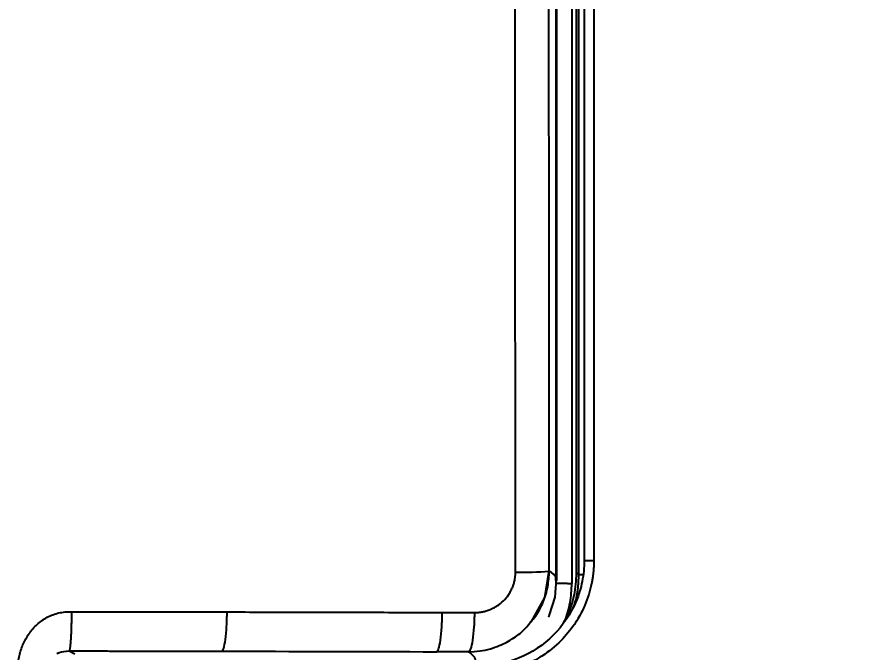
# Model space of a CAD drawing. Header units: millimetres. Extents: x 1416 to 7337, y -4252 to -1725.
# Drawn here: x 4912.9 to 5016.6, y -2652.9 to -2574.2 of the extents above; entities that cross this region are included whole.
import ezdxf

# ---------------------------------------------------------------- set-up
doc = ezdxf.new("R2010")
doc.units = ezdxf.units.MM
doc.header["$MEASUREMENT"] = 0
doc.styles.get("Standard").update_dxf_attribs({"font": 'NanumGothic.ttf'})
doc.dimstyles.get("Standard").update_dxf_attribs({"dimtxt": 0.18, "dimasz": 0.18, "dimexe": 0.18, "dimexo": 0.0625, "dimgap": 0.09, "dimtad": 0, "dimtih": 1, "dimtoh": 1, "dimdec": 4, "dimzin": 0, "dimdsep": 46, "dimtxsty": 'Standard', "dimcen": 0.09, "dimadec": 0, "dimazin": 0, "dimtfac": 1, "dimtdec": 4, "dimtofl": 0, "dimtmove": 0, "dimatfit": 3, "dimfxl": 0, "dimtolj": 1, "dimtzin": 0, "dimarcsym": 0})

# ---------------------------------------------------------------- blocks, each defined once
blk = doc.blocks.new('*D18')
at = {"color": 0, "lineweight": -2}
for p, q in [((4985.1, -2304.46), (5534.89, -2304.46)), ((5534.71, -2324.46), (5534.71, -2685)), ((4972.57, -2705), (5534.89, -2705))]:
    blk.add_line(p, q, dxfattribs=at)
at = {"color": 0}
for points in [[(5531.38, -2324.46), (5538.04, -2324.46), (5534.71, -2304.46)], [(5531.38, -2685), (5538.04, -2685), (5534.71, -2705)]]:
    blk.add_solid(points, dxfattribs=at)
at = {"layer": 'Defpoints', "color": 0}
for p in [(4985.04, -2304.46), (4972.51, -2705), (5534.71, -2705)]:
    blk.add_point(p, dxfattribs=at)
at = {"color": 2, "insert": (5511.19, -2504.73), "char_height": 25, "attachment_point": 5, "rotation": 90}
blk.add_mtext('\\A1;400', dxfattribs=at)

msp = doc.modelspace()

# ---------------------------------------------------------------- linework, layer by layer
for p, q in [((4979.67539, -2644.00099), (4979.67539, -2366.08502)), ((4982.14076, -2643.05358), (4982.14076, -2367.03274)), ((4978.72766, -2642.83209), (4978.75359, -2642.8211)), ((4982.14076, -2643.05358), (4982.3797, -2643.24473)), ((4919.37668, -2652.70209), (4920.09345, -2653.06037))]:
    msp.add_line(p, q)
for points in [[(4976.40686, -2649.19782), (4976.57599, -2649.04763), (4978.20771, -2646.06848), (4978.72671, -2642.73855)], [(4978.78782, -2648.23607), (4979.47714, -2646.03527), (4979.63661, -2643.80391)]]:
    msp.add_lwpolyline(points)
msp.add_arc((4975.34398, -2600.09557), 42.87026, 268.9784142, 274.5269639)
for points, degree in [([(4979.59793, -2644.34301), (4979.59793, -2551.47632), (4979.59793, -2458.60962), (4979.59793, -2365.74292)], 3), ([(4978.75359, -2642.8211), (4978.68333, -2550.99359), (4978.68333, -2459.09272), (4978.75359, -2367.26521)], 3), ([(4983.07731, -2368.54316), (4983.07731, -2459.51874), (4983.07731, -2550.56761), (4983.07731, -2641.54316)], 3), ([(4979.58051, -2644.00099), (4979.57534, -2643.89952), (4979.57017, -2643.79804)], 2), ([(4965.52119, -2647.9406), (4966.84794, -2647.944), (4968.17373, -2647.94741), (4969.49849, -2647.95081)], 3), ([(4978.70078, -2648.48353), (4978.7422, -2648.3591), (4978.78362, -2648.23467)], 2), ([(4938.27316, -2652.73353), (4947.12712, -2652.75363), (4955.97334, -2652.77476), (4964.81102, -2652.79694)], 3)]:
    msp.add_open_spline(points, degree=degree)
for points, knots in [([(4981.53998, -2365.74292), (4981.54278, -2366.14014), (4981.54883, -2367.00007), (4981.55208, -2368.38827), (4981.55127, -2369.97297), (4981.54643, -2371.86964), (4981.53659, -2374.57776), (4981.53287, -2379.02658), (4981.54283, -2385.03528), (4981.53921, -2398.19855), (4981.54038, -2412.05701), (4981.5395, -2439.52981), (4981.54024, -2474.45727), (4981.53999, -2518.57094), (4981.53977, -2558.95154), (4981.54041, -2587.90129), (4981.53954, -2609.15327), (4981.54094, -2620.10385), (4981.53853, -2628.45055), (4981.53811, -2633.08254), (4981.54264, -2636.74306), (4981.5487, -2639.45321), (4981.55212, -2642.03323), (4981.54369, -2643.67023), (4981.54023, -2644.34341)], [0, 0, 0, 0, 0.004277449, 0.009260119, 0.014948265, 0.021341705, 0.02968377, 0.044109832, 0.069246999, 0.094386169, 0.185853143, 0.21847644, 0.390216037, 0.56195565, 0.693497043, 0.825038429, 0.873689555, 0.92234061, 0.94295534, 0.963567692, 0.972218335, 0.982372244, 0.992751038, 1, 1, 1, 1]), ([(4974.57965, -2642.95902), (4974.57768, -2640.54636), (4974.57376, -2635.72034), (4974.56824, -2628.4799), (4974.563, -2621.23712), (4974.55806, -2613.99197), (4974.55344, -2606.74448), (4974.54912, -2599.49467), (4974.54511, -2592.24255), (4974.54141, -2584.98813), (4974.53804, -2577.73144), (4974.53498, -2570.47248), (4974.53224, -2563.21127), (4974.52982, -2555.94783), (4974.52773, -2548.68216), (4974.52595, -2541.4143), (4974.52451, -2534.14425), (4974.52338, -2526.87202), (4974.52258, -2519.59764), (4974.52209, -2512.32111), (4974.52188, -2502.86033), (4974.52237, -2491.2185), (4974.52411, -2477.39896), (4974.52702, -2463.58715), (4974.53109, -2449.78316), (4974.53632, -2435.98712), (4974.54271, -2422.19912), (4974.55024, -2408.41927), (4974.5589, -2394.64768), (4974.5686, -2380.88437), (4974.57596, -2371.71217), (4974.57965, -2367.12731)], [0, 0, 0, 0, 0.026247151, 0.052501917, 0.0787643, 0.105034302, 0.131311925, 0.157597171, 0.183890042, 0.210190541, 0.23649867, 0.26281443, 0.289137824, 0.315468855, 0.341807523, 0.368153832, 0.394507784, 0.42086938, 0.447238623, 0.473615516, 0.500000059, 0.550122439, 0.600217583, 0.650285505, 0.700326221, 0.750339744, 0.800326091, 0.850285275, 0.900217312, 0.950122215, 1, 1, 1, 1]), ([(4984.26646, -2368.51586), (4984.26643, -2370.89992), (4984.26637, -2375.66922), (4984.26628, -2382.82528), (4984.26619, -2389.9851), (4984.26611, -2397.14869), (4984.26603, -2404.31602), (4984.26595, -2411.48708), (4984.26588, -2418.66187), (4984.26582, -2425.84036), (4984.26577, -2433.02255), (4984.26573, -2440.2084), (4984.26569, -2447.39792), (4984.26566, -2454.59109), (4984.26565, -2461.78789), (4984.26564, -2468.9883), (4984.26563, -2476.19232), (4984.26563, -2483.39993), (4984.26563, -2490.6111), (4984.26564, -2497.82584), (4984.26564, -2507.20728), (4984.26563, -2518.75003), (4984.26563, -2532.44859), (4984.26564, -2546.13431), (4984.26567, -2559.80709), (4984.26574, -2573.46684), (4984.26584, -2587.11344), (4984.26597, -2600.7468), (4984.26612, -2614.36681), (4984.26629, -2627.97345), (4984.2664, -2637.03953), (4984.26646, -2641.57047)], [0, 0, 0, 0, 0.026199716, 0.052412313, 0.078637793, 0.104876159, 0.131127412, 0.157391555, 0.183668588, 0.209958516, 0.236261338, 0.262577058, 0.288905677, 0.315247197, 0.341601621, 0.36796895, 0.394349187, 0.420742333, 0.447148391, 0.473567363, 0.499999249, 0.550207243, 0.600368995, 0.65048452, 0.700553832, 0.750576944, 0.800553871, 0.850484627, 0.900369224, 0.950207677, 1, 1, 1, 1]), ([(4982.35891, -2567.22199), (4982.35951, -2568.76351), (4982.36079, -2572.04178), (4982.36321, -2578.56667), (4982.36714, -2589.94812), (4982.37156, -2603.31609), (4982.37518, -2615.9863), (4982.37747, -2625.33107), (4982.37931, -2634.0256), (4982.3803, -2640.17164), (4982.38079, -2643.24473)], [0, 0, 0, 0, 0.060836631, 0.12937762, 0.257503017, 0.509995173, 0.656920652, 0.757489071, 0.878741963, 1, 1, 1, 1]), ([(4983.07689, -2641.54316), (4983.07674, -2642.39947), (4982.9923, -2643.25732), (4982.6556, -2644.93735), (4982.40403, -2645.75997), (4981.41627, -2648.12769), (4980.44365, -2649.57009), (4978.0293, -2651.96697), (4976.5886, -2652.92143), (4973.45838, -2654.20947), (4971.76847, -2654.54287), (4970.07731, -2654.54274)], [0, 0, 0, 0, 0.125, 0.125, 0.25, 0.25, 0.5, 0.5, 0.75, 0.75, 1, 1, 1, 1]), ([(4984.26646, -2641.57047), (4984.26551, -2641.69271), (4984.26363, -2641.93685), (4984.2489, -2642.30242), (4984.22544, -2642.66675), (4984.19242, -2643.02982), (4984.14454, -2643.4382), (4984.07808, -2643.88669), (4983.93001, -2644.67172), (4983.65219, -2645.73588), (4983.14183, -2647.12705), (4982.53433, -2648.35785), (4981.59363, -2649.86714), (4980.15964, -2651.59797), (4978.37988, -2653.04247), (4976.8218, -2653.95435), (4975.87841, -2654.40009), (4975.05735, -2654.72323), (4974.31729, -2654.97288), (4973.50552, -2655.1972), (4972.72028, -2655.35982), (4972.03035, -2655.46362), (4971.43504, -2655.52666), (4970.83484, -2655.56605), (4970.43295, -2655.57086), (4970.23136, -2655.57327)], [0, 0, 0, 0, 0.016571694, 0.033096171, 0.049584809, 0.066049063, 0.082500435, 0.10530292, 0.127476257, 0.190747775, 0.254100863, 0.328157882, 0.376571709, 0.495590416, 0.632275491, 0.686846623, 0.74224807, 0.77490477, 0.807663162, 0.849224649, 0.890266051, 0.917534267, 0.944879752, 0.972352044, 1, 1, 1, 1]), ([(4984.26645, -2641.57047), (4984.10832, -2641.57132), (4983.94572, -2641.57104), (4983.65996, -2641.56878), (4983.53718, -2641.56683), (4983.3437, -2641.5624), (4983.25169, -2641.55941), (4983.11748, -2641.55203), (4983.07688, -2641.54764), (4983.07689, -2641.54317)], [0, 0, 0, 0, 0.25, 0.25, 0.5, 0.5, 0.75, 0.75, 1, 1, 1, 1]), ([(4969.49849, -2647.95081), (4969.56479, -2647.95025), (4969.69722, -2647.94914), (4969.89546, -2647.93782), (4970.09292, -2647.91943), (4970.28961, -2647.89328), (4970.5829, -2647.8428), (4970.96905, -2647.74932), (4971.43791, -2647.58622), (4971.88873, -2647.37885), (4972.4587, -2647.04573), (4973.10585, -2646.52797), (4973.63916, -2645.89251), (4973.98365, -2645.32997), (4974.19846, -2644.88454), (4974.36796, -2644.42012), (4974.47644, -2643.99464), (4974.5396, -2643.61639), (4974.57339, -2643.28884), (4974.57755, -2643.0692), (4974.57965, -2642.95902)], [0, 0, 0, 0, 0.025305053, 0.050542832, 0.075749896, 0.100962936, 0.126218621, 0.189242366, 0.25217414, 0.315043132, 0.377781308, 0.502813199, 0.627407923, 0.689630491, 0.751785822, 0.813834251, 0.875916875, 0.91713089, 0.958429019, 1, 1, 1, 1]), ([(4976.3978, -2649.1838), (4976.63772, -2648.90868), (4977.30018, -2648.14902), (4978.04374, -2646.64647), (4978.64493, -2644.7815), (4978.7174, -2643.474), (4978.75359, -2642.8211)], [0, 0, 0, 0, 0.1577284489, 0.4355193206, 0.7181285693, 1, 1, 1, 1]), ([(4979.57017, -2643.79804), (4979.57452, -2643.72605), (4979.59421, -2643.40041), (4979.12166, -2643.07476), (4978.75359, -2642.8211)], [0, 0, 0, 0, 0.22108, 1, 1, 1, 1]), ([(4980.44901, -2649.37502), (4980.61461, -2649.0762), (4981.21385, -2647.99485), (4981.9537, -2645.88439), (4982.07937, -2643.9826), (4982.14076, -2643.05358)], [0, 0, 0, 0, 0.1634076145, 0.5913215126, 1, 1, 1, 1]), ([(4982.3797, -2643.24473), (4982.34896, -2643.87579), (4982.28621, -2645.16384), (4981.9982, -2646.56179), (4981.72848, -2647.23246), (4981.68084, -2647.35094)], [0, 0, 0, 0, 0.441611177, 0.901361431, 1, 1, 1, 1]), ([(4982.38079, -2643.24473), (4982.40384, -2643.24303), (4982.44978, -2643.23965), (4982.66237, -2643.23587), (4982.85838, -2643.23428), (4982.90776, -2643.23388)], [0, 0, 0, 0, 0.429550603, 0.85629824, 1, 1, 1, 1]), ([(4979.59793, -2644.34301), (4979.59826, -2644.34216), (4979.59894, -2644.34043), (4979.61215, -2644.33813), (4979.63474, -2644.33605), (4979.66796, -2644.33419), (4979.71188, -2644.33259), (4979.76682, -2644.33123), (4979.83295, -2644.33015), (4979.91039, -2644.32936), (4979.99919, -2644.32888), (4980.11163, -2644.32871), (4980.25576, -2644.32905), (4980.4417, -2644.33011), (4980.66135, -2644.33196), (4980.9173, -2644.33472), (4981.20893, -2644.33841), (4981.42803, -2644.34172), (4981.53991, -2644.34341)], [0, 0, 0, 0, 0.047120037, 0.094978294, 0.143544643, 0.192785228, 0.242662477, 0.293135155, 0.344158474, 0.395684237, 0.447661039, 0.500034519, 0.572067346, 0.648810856, 0.730173408, 0.81599599, 0.906043773, 1, 1, 1, 1]), ([(4980.70015, -2648.9982), (4980.94063, -2648.25909), (4981.42605, -2646.76723), (4981.50172, -2645.15626), (4981.5399, -2644.34341)], [0, 0, 0, 0, 0.495425684, 1, 1, 1, 1]), ([(4912.91551, -2656.25472), (4912.91589, -2656.19477), (4912.91669, -2656.06892), (4912.92525, -2655.81731), (4912.94863, -2655.37493), (4912.9932, -2654.74135), (4913.08997, -2653.99632), (4913.284, -2653.01863), (4913.67061, -2651.83716), (4914.40243, -2650.51984), (4915.40217, -2649.37443), (4916.44418, -2648.62729), (4917.37875, -2648.20068), (4917.99466, -2648.01386), (4918.50601, -2647.92121), (4918.89252, -2647.87678), (4919.2878, -2647.84988), (4919.54812, -2647.84708), (4919.67984, -2647.84566)], [0, 0, 0, 0, 0.014819987, 0.031116048, 0.06223484, 0.124342574, 0.188093816, 0.247807798, 0.370590567, 0.493635604, 0.617717739, 0.743408003, 0.807069344, 0.871157083, 0.901979585, 0.935560349, 0.967393385, 1, 1, 1, 1]), ([(4919.67984, -2647.84566), (4919.67952, -2647.9212), (4919.67888, -2648.07352), (4919.67713, -2648.30298), (4919.67474, -2648.53474), (4919.67166, -2648.76803), (4919.66786, -2649.00205), (4919.66333, -2649.23593), (4919.65807, -2649.46877), (4919.65207, -2649.69963), (4919.64532, -2649.92756), (4919.63785, -2650.15158), (4919.62965, -2650.37071), (4919.62076, -2650.58401), (4919.61119, -2650.79053), (4919.60097, -2650.98938), (4919.59015, -2651.17973), (4919.57877, -2651.36079), (4919.56687, -2651.53186), (4919.5545, -2651.69231), (4919.54172, -2651.84163), (4919.52858, -2651.97937), (4919.51514, -2652.10521), (4919.50146, -2652.2189), (4919.4876, -2652.32032), (4919.47362, -2652.40944), (4919.45957, -2652.4863), (4919.44551, -2652.55106), (4919.43149, -2652.60393), (4919.41756, -2652.64529), (4919.40377, -2652.67524), (4919.39016, -2652.69514), (4919.38115, -2652.69979), (4919.37668, -2652.7021)], [0, 0, 0, 0, 0.0297528513, 0.0600009182, 0.0907237665, 0.121898239, 0.1534984595, 0.1854958711, 0.2178593112, 0.2505551247, 0.283547317, 0.3167977442, 0.3502663415, 0.3839113855, 0.4176897871, 0.4515574111, 0.4854694149, 0.5193806023, 0.5532457835, 0.5870201354, 0.6206595545, 0.6541209954, 0.6873627896, 0.720344937, 0.7530293673, 0.7853801667, 0.8173637676, 0.8489490994, 0.8801077003, 0.9108137916, 0.9410443142, 0.9707789314, 1, 1, 1, 1]), ([(4919.67984, -2647.84566), (4919.7935, -2647.84577), (4920.02091, -2647.84599), (4920.31712, -2647.84765), (4920.57507, -2647.84801), (4920.822, -2647.84769), (4921.27588, -2647.84672), (4921.93005, -2647.84826), (4923.04679, -2647.84966), (4924.67224, -2647.85149), (4927.03514, -2647.85496), (4929.84344, -2647.85933), (4932.87541, -2647.8647), (4935.90047, -2647.87056), (4937.91262, -2647.87494), (4938.91809, -2647.87713)], [0, 0, 0, 0, 0.017674621, 0.035361073, 0.046064664, 0.057790491, 0.073765795, 0.1166591, 0.159551496, 0.247518002, 0.369642638, 0.527517515, 0.685202037, 0.8426962, 1, 1, 1, 1]), ([(4938.27316, -2652.73353), (4938.34745, -2652.72357), (4938.42726, -2652.61055), (4938.58202, -2652.12913), (4938.65656, -2651.75942), (4938.7813, -2650.81997), (4938.83113, -2650.25305), (4938.89771, -2649.06764), (4938.91462, -2648.45249), (4938.91809, -2647.87713)], [0, 0, 0, 0, 0.25, 0.25, 0.5, 0.5, 0.75, 0.75, 1, 1, 1, 1]), ([(4938.91809, -2647.87713), (4940.39687, -2647.8805), (4943.35458, -2647.88723), (4947.78972, -2647.89756), (4952.22409, -2647.90805), (4956.65749, -2647.91872), (4961.09008, -2647.92954), (4964.04411, -2647.93691), (4965.52119, -2647.9406)], [0, 0, 0, 0, 0.166623566, 0.333264373, 0.49992242, 0.666597707, 0.833290234, 1, 1, 1, 1]), ([(4964.81102, -2652.79694), (4964.89287, -2652.78699), (4964.98081, -2652.67399), (4965.15134, -2652.19259), (4965.23346, -2651.82287), (4965.37086, -2650.88343), (4965.42572, -2650.31651), (4965.49895, -2649.1311), (4965.51748, -2648.51595), (4965.52119, -2647.9406)], [0, 0, 0, 0, 0.25, 0.25, 0.5, 0.5, 0.75, 0.75, 1, 1, 1, 1]), ([(4969.49849, -2647.95081), (4969.49447, -2648.52617), (4969.47459, -2649.14133), (4969.39612, -2650.32676), (4969.33735, -2650.89369), (4969.19021, -2651.83313), (4969.10226, -2652.20284), (4968.91965, -2652.68422), (4968.82548, -2652.79721), (4968.73782, -2652.80714)], [0, 0, 0, 0, 0.25, 0.25, 0.5, 0.5, 0.75, 0.75, 1, 1, 1, 1]), ([(4968.73782, -2652.80715), (4969.22381, -2652.78748), (4970.14785, -2652.75008), (4971.43528, -2652.46531), (4972.86278, -2651.97606), (4974.3556, -2651.15432), (4975.6432, -2650.1588), (4976.21343, -2649.42201), (4976.3978, -2649.1838)], [0, 0, 0, 0, 0.166301365, 0.316195582, 0.449675733, 0.681926844, 0.897161373, 1, 1, 1, 1]), ([(4917.8624, -2653.02959), (4917.86676, -2653.02739), (4917.92092, -2653.00005), (4918.00043, -2652.96949), (4918.08562, -2652.93641), (4918.12282, -2652.9228), (4918.14226, -2652.91578), (4918.52213, -2652.7804), (4918.95204, -2652.74101), (4919.37668, -2652.70209)], [0, 0, 0, 0, 0.010138615, 0.126214238, 0.174239496, 0.195757368, 0.205895282, 0.215619086, 1, 1, 1, 1]), ([(4919.37668, -2652.7021), (4919.48598, -2652.70221), (4919.70938, -2652.70244), (4920.17535, -2652.70293), (4921.07354, -2652.704), (4922.52102, -2652.7057), (4924.38817, -2652.70817), (4926.70719, -2652.71152), (4929.35555, -2652.71576), (4932.33185, -2652.7211), (4935.30497, -2652.72696), (4937.28376, -2652.73134), (4938.27316, -2652.73353)], [0, 0, 0, 0, 0.0173003, 0.035360866, 0.073765845, 0.15955248, 0.264598912, 0.369645059, 0.527233682, 0.684822355, 0.842411114, 1, 1, 1, 1]), ([(4968.73782, -2652.80714), (4968.08372, -2652.8054), (4966.77552, -2652.80191), (4965.46585, -2652.7986), (4964.81102, -2652.79694)], [0, 0, 0, 0, 0.500000568, 1, 1, 1, 1]), ([(4969.65689, -2654.16729), (4969.66252, -2654.13706), (4969.67378, -2654.0766), (4969.67694, -2653.98591), (4969.67003, -2653.89522), (4969.65207, -2653.80454), (4969.62333, -2653.71385), (4969.58374, -2653.62317), (4969.53331, -2653.53249), (4969.47204, -2653.44182), (4969.39992, -2653.35114), (4969.31698, -2653.26047), (4969.22317, -2653.1698), (4969.11859, -2653.07913), (4969.00295, -2652.98847), (4968.87726, -2652.8978), (4968.7843, -2652.83736), (4968.73782, -2652.80714)], [0, 0, 0, 0, 0.066671046, 0.13334021, 0.20000778, 0.266674048, 0.333339304, 0.400003836, 0.466667937, 0.533331896, 0.599996002, 0.666660547, 0.73332582, 0.799992112, 0.866659713, 0.933328912, 1, 1, 1, 1])]:
    msp.add_open_spline(points, degree=3, knots=knots)

# ---------------------------------------------------------------- dimensions: what is measured, and where the dimension line sits
at = {"color": 3}
dim = msp.add_linear_dim(base=(5534.70964, -2705.00169), p1=(4985.04015, -2304.4638), p2=(4972.51199, -2705.00169), angle=90, text='400', dimstyle='Standard', override={"dimtxt": 25, "dimasz": 20, "dimgap": 10, "dimtad": 1, "dimtih": 0, "dimdec": 0, "dimclrt": 2, "dimtdec": 0, "dimtmove": 2}, dxfattribs=at)
dim.commit()
dim.dimension.update_dxf_attribs({"geometry": '*D18', "text_midpoint": (5511.19033, -2504.73274)})

doc.saveas('drawing.dxf')
